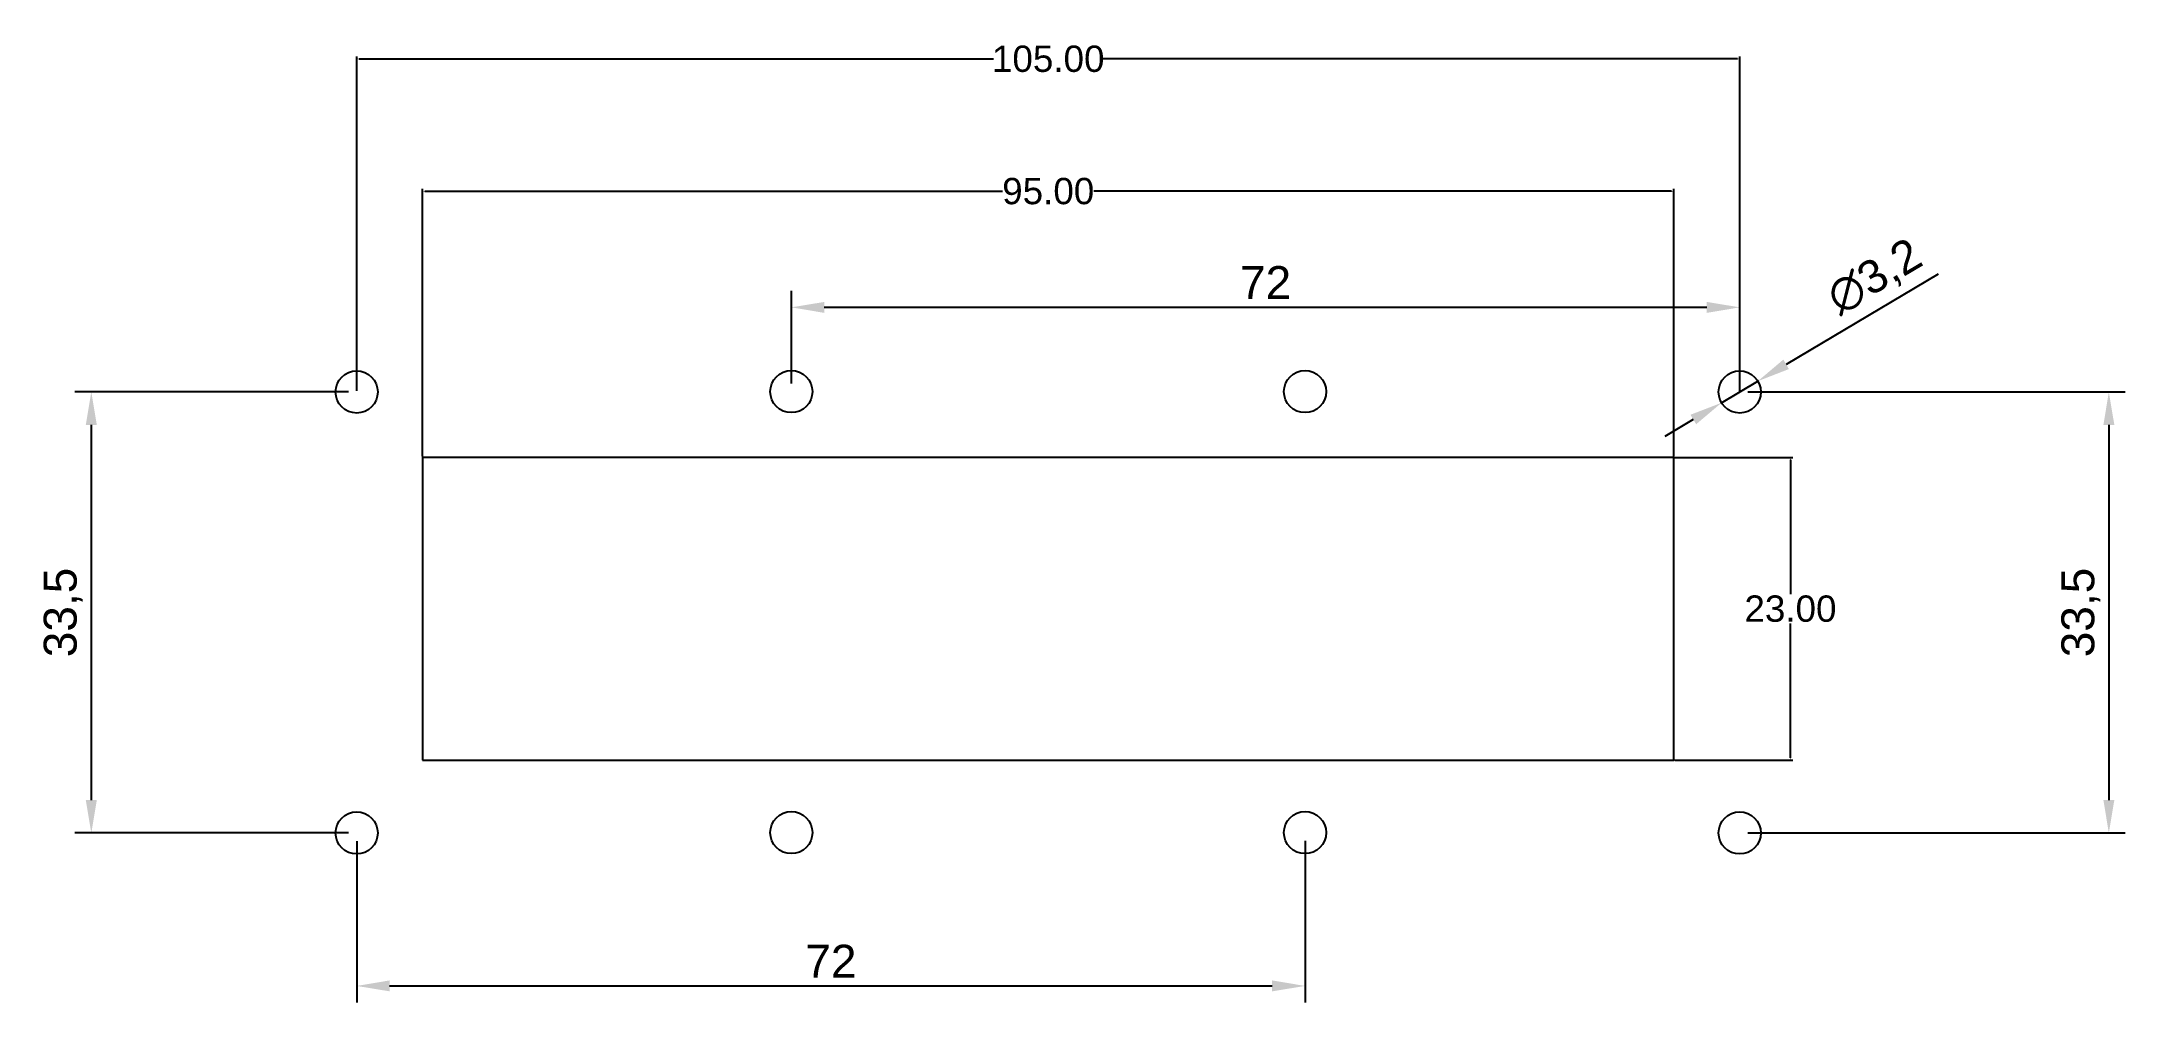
# Model space of a CAD drawing. Header units: millimetres. Extents: x 266 to 424, y 380 to 453.
import ezdxf

# ---------------------------------------------------------------- set-up
doc = ezdxf.new("R2010")
doc.units = ezdxf.units.MM
doc.styles.get("Standard").update_dxf_attribs({"font": 'arial.ttf'})
doc.dimstyles.new('ISO-25', dxfattribs={"dimtxt": 2.5, "dimasz": 2.5, "dimexe": 1.25, "dimexo": 0.625, "dimtad": 1, "dimtxsty": 'Standard', "dimcen": 2.5, "dimadec": 0, "dimazin": 0, "dimtfac": 1, "dimtmove": 0, "dimatfit": 3, "dimfxl": 1, "dimarcsym": 0})
doc.dimstyles.get("Standard").update_dxf_attribs({"dimtxt": 0.18, "dimasz": 0.18, "dimexe": 0.18, "dimexo": 0.0625, "dimgap": 0.09, "dimtad": 0, "dimtih": 1, "dimtoh": 1, "dimzin": 0, "dimdsep": 46, "dimtxsty": 'Standard', "dimcen": 0.09, "dimadec": 0, "dimazin": 0, "dimtfac": 1, "dimtofl": 0, "dimtmove": 0, "dimatfit": 3, "dimfxl": 1, "dimtolj": 1, "dimtzin": 0, "dimarcsym": 0})

# ---------------------------------------------------------------- blocks, each defined once
blk = doc.blocks.new('*D16')
at = {"color": 0, "linetype": 'Continuous', "lineweight": -2, "transparency": 16777216}
for p, q in [((294.93, 421.49), (294.93, 441.83)), ((295.11, 441.65), (338.97, 441.65)), ((389.75, 441.65), (345.89, 441.65)), ((389.93, 421.49), (389.93, 441.83))]:
    blk.add_line(p, q, dxfattribs=at)
at = {"color": 0, "linetype": 'Continuous', "transparency": 16777216}
for points in [[(295.11, 441.68), (295.11, 441.62), (294.93, 441.65)], [(389.75, 441.68), (389.75, 441.62), (389.93, 441.65)]]:
    blk.add_solid(points, dxfattribs=at)
at = {"layer": 'Defpoints', "color": 0, "linetype": 'Continuous', "transparency": 16777216}
for p in [(389.93, 441.65), (294.93, 421.43), (389.93, 421.43)]:
    blk.add_point(p, dxfattribs=at)
at = {"color": 0, "linetype": 'Continuous', "transparency": 16777216, "insert": (342.43, 441.65), "char_height": 2, "attachment_point": 5}
blk.add_mtext('\\A1;95.00', dxfattribs=at)
blk = doc.blocks.new('*D17')
at = {"color": 0, "linetype": 'Continuous', "lineweight": -2, "transparency": 16777216}
for p, q in [((389.99, 421.43), (398.96, 421.43)), ((398.78, 421.25), (398.78, 411.04)), ((398.78, 398.61), (398.78, 408.82)), ((389.99, 398.43), (398.96, 398.43))]:
    blk.add_line(p, q, dxfattribs=at)
at = {"color": 0, "linetype": 'Continuous', "transparency": 16777216}
for points in [[(398.75, 421.25), (398.81, 421.25), (398.78, 421.43)], [(398.75, 398.61), (398.81, 398.61), (398.78, 398.43)]]:
    blk.add_solid(points, dxfattribs=at)
at = {"layer": 'Defpoints', "color": 0, "linetype": 'Continuous', "transparency": 16777216}
for p in [(389.93, 421.43), (389.93, 398.43), (398.78, 398.43)]:
    blk.add_point(p, dxfattribs=at)
at = {"color": 0, "linetype": 'Continuous', "transparency": 16777216, "insert": (398.78, 409.93), "char_height": 2, "attachment_point": 5}
blk.add_mtext('\\A1;23.00', dxfattribs=at)
blk = doc.blocks.new('*D19')
at = {"color": 0, "linetype": 'Continuous', "lineweight": -2, "transparency": 16777216}
for p, q in [((289.93, 426.49), (289.93, 451.88)), ((290.11, 451.7), (338.28, 451.7)), ((394.75, 451.7), (346.57, 451.7)), ((394.93, 426.4), (394.93, 451.88))]:
    blk.add_line(p, q, dxfattribs=at)
at = {"color": 0, "linetype": 'Continuous', "transparency": 16777216}
for points in [[(290.11, 451.73), (290.11, 451.67), (289.93, 451.7)], [(394.75, 451.73), (394.75, 451.67), (394.93, 451.7)]]:
    blk.add_solid(points, dxfattribs=at)
at = {"layer": 'Defpoints', "color": 0, "linetype": 'Continuous', "transparency": 16777216}
for p in [(394.93, 451.7), (289.93, 426.43), (394.93, 426.34)]:
    blk.add_point(p, dxfattribs=at)
at = {"color": 0, "linetype": 'Continuous', "transparency": 16777216, "insert": (342.43, 451.7), "char_height": 2, "attachment_point": 5}
blk.add_mtext('\\A1;105.00', dxfattribs=at)
blk = doc.blocks.new('*D26')
at = {"color": 0, "lineweight": -2, "transparency": 16777216}
for p, q in [((409.99, 435.36), (398.45, 428.5)), ((393.55, 425.58), (396.3, 427.22)), ((391.4, 424.31), (389.25, 423.03))]:
    blk.add_line(p, q, dxfattribs=at)
at = {"color": 0, "transparency": 16777216}
for points in [[(398.24, 428.86), (398.66, 428.14), (396.3, 427.22)], [(391.19, 424.67), (391.62, 423.95), (393.55, 425.58)]]:
    blk.add_solid(points, dxfattribs=at)
at = {"layer": 'Defpoints', "color": 0, "transparency": 16777216}
for p in [(396.3, 427.22), (393.55, 425.58)]:
    blk.add_point(p, dxfattribs=at)
at = {"color": 0, "transparency": 16777216, "insert": (405.23, 435.05), "char_height": 2.5, "attachment_point": 5, "rotation": 30.7394}
blk.add_mtext('∅3,2', dxfattribs=at)
blk = doc.blocks.new('*D31')
at = {"color": 0, "lineweight": -2, "transparency": 16777216}
for p, q in [((395.55, 426.4), (424.2, 426.4)), ((422.95, 423.9), (422.95, 395.4)), ((395.55, 392.9), (424.2, 392.9))]:
    blk.add_line(p, q, dxfattribs=at)
at = {"color": 0, "transparency": 16777216}
for points in [[(422.54, 423.9), (423.37, 423.9), (422.95, 426.4)], [(422.54, 395.4), (423.37, 395.4), (422.95, 392.9)]]:
    blk.add_solid(points, dxfattribs=at)
at = {"layer": 'Defpoints', "color": 0, "transparency": 16777216}
for p in [(394.93, 426.4), (394.93, 392.9), (422.95, 392.9)]:
    blk.add_point(p, dxfattribs=at)
at = {"color": 0, "transparency": 16777216, "insert": (420.83, 409.65), "char_height": 2.5, "attachment_point": 5, "rotation": 90}
blk.add_mtext('33,5', dxfattribs=at)
blk = doc.blocks.new('*D32')
at = {"color": 0, "lineweight": -2, "transparency": 16777216}
for p, q in [((289.3, 426.4), (268.53, 426.4)), ((269.78, 423.9), (269.78, 395.4)), ((289.3, 392.9), (268.53, 392.9))]:
    blk.add_line(p, q, dxfattribs=at)
at = {"color": 0, "transparency": 16777216}
for points in [[(269.36, 423.9), (270.2, 423.9), (269.78, 426.4)], [(269.36, 395.4), (270.2, 395.4), (269.78, 392.9)]]:
    blk.add_solid(points, dxfattribs=at)
at = {"layer": 'Defpoints', "color": 0, "transparency": 16777216}
for p in [(289.93, 426.4), (269.78, 392.9), (289.93, 392.9)]:
    blk.add_point(p, dxfattribs=at)
at = {"color": 0, "transparency": 16777216, "insert": (267.65, 409.65), "char_height": 2.5, "attachment_point": 5, "rotation": 90}
blk.add_mtext('33,5', dxfattribs=at)
blk = doc.blocks.new('*D34')
at = {"color": 0, "lineweight": -2, "transparency": 16777216}
for p, q in [((289.93, 392.28), (289.93, 380.03)), ((361.93, 392.3), (361.93, 380.03)), ((292.43, 381.28), (359.43, 381.28))]:
    blk.add_line(p, q, dxfattribs=at)
at = {"color": 0, "transparency": 16777216}
for points in [[(292.43, 381.7), (292.43, 380.87), (289.93, 381.28)], [(359.43, 381.7), (359.43, 380.87), (361.93, 381.28)]]:
    blk.add_solid(points, dxfattribs=at)
at = {"layer": 'Defpoints', "color": 0, "transparency": 16777216}
for p in [(289.93, 392.9), (361.93, 392.93), (361.93, 381.28)]:
    blk.add_point(p, dxfattribs=at)
at = {"color": 0, "transparency": 16777216, "insert": (325.93, 383.16), "char_height": 2.5, "attachment_point": 5}
blk.add_mtext('72', dxfattribs=at)
blk = doc.blocks.new('*D35')
at = {"color": 0, "lineweight": -2, "transparency": 16777216}
for p, q in [((322.93, 427.05), (322.93, 434.08)), ((394.93, 427.03), (394.93, 434.08)), ((392.43, 432.83), (325.43, 432.83))]:
    blk.add_line(p, q, dxfattribs=at)
at = {"color": 0, "transparency": 16777216}
for points in [[(325.43, 433.24), (325.43, 432.41), (322.93, 432.83)], [(392.43, 433.24), (392.43, 432.41), (394.93, 432.83)]]:
    blk.add_solid(points, dxfattribs=at)
at = {"layer": 'Defpoints', "color": 0, "transparency": 16777216}
for p in [(322.93, 432.83), (322.93, 426.43), (394.93, 426.4)]:
    blk.add_point(p, dxfattribs=at)
at = {"color": 0, "transparency": 16777216, "insert": (358.93, 434.71), "char_height": 2.5, "attachment_point": 5}
blk.add_mtext('72', dxfattribs=at)

msp = doc.modelspace()

# ---------------------------------------------------------------- linework, layer by layer
at = {"color": 4, "linetype": 'Continuous'}
msp.add_lwpolyline([(294.927, 398.429), (389.927, 398.429), (389.927, 421.429), (294.927, 421.429)], close=True, dxfattribs=at)
at = {"linetype": 'Continuous'}
for centre in [(289.927, 426.403), (322.927, 426.429), (361.927, 426.429), (394.927, 426.403), (289.927, 392.903), (322.927, 392.929), (361.927, 392.929), (394.927, 392.903)]:
    msp.add_circle(centre, 1.6, dxfattribs=at)

# ---------------------------------------------------------------- dimensions: what is measured, and where the dimension line sits
for base, p1, p2, picture, middle in [((394.927, 451.701), (289.927, 426.429), (394.927, 426.339), '*D19', (342.427, 451.701)), ((389.927, 441.648), (294.927, 421.429), (389.927, 421.429), '*D16', (342.427, 441.648))]:
    dim = msp.add_linear_dim(base=base, p1=p1, p2=p2, dimstyle='Standard', override={"dimtxt": 2}, dxfattribs=at)
    dim.commit()
    dim.dimension.update_dxf_attribs({"geometry": picture, "text_midpoint": middle, "dimtype": 160})
dim = msp.add_diameter_dim_2p(p1=(393.552, 425.585), p2=(396.303, 427.22), dimstyle='ISO-25')
dim.commit()
dim.dimension.update_dxf_attribs({"geometry": '*D26', "text_midpoint": (406.334, 433.186), "dimtype": 163})
at = {"color": 3}
for base, p1, p2, picture, middle in [((322.927, 432.827), (394.927, 426.403), (322.927, 426.429), '*D35', (358.927, 434.707)), ((361.927, 381.283), (289.927, 392.903), (361.927, 392.929), '*D34', (325.927, 383.164))]:
    dim = msp.add_linear_dim(base=base, p1=p1, p2=p2, dimstyle='ISO-25', dxfattribs=at)
    dim.commit()
    dim.dimension.update_dxf_attribs({"geometry": picture, "text_midpoint": middle})
at = {"color": 1}
for base, p1, p2, picture, middle in [((269.78, 392.903), (289.927, 426.403), (289.927, 392.903), '*D32', (267.652, 409.653)), ((422.953, 392.903), (394.927, 426.403), (394.927, 392.903), '*D31', (420.826, 409.653))]:
    dim = msp.add_linear_dim(base=base, p1=p1, p2=p2, angle=90, dimstyle='ISO-25', dxfattribs=at)
    dim.commit()
    dim.dimension.update_dxf_attribs({"geometry": picture, "text_midpoint": middle})
at = {"linetype": 'Continuous'}
dim = msp.add_linear_dim(base=(398.779, 398.429), p1=(389.927, 421.429), p2=(389.927, 398.429), angle=90, dimstyle='Standard', override={"dimtxt": 2}, dxfattribs=at)
dim.commit()
dim.dimension.update_dxf_attribs({"geometry": '*D17', "text_midpoint": (398.779, 409.929), "dimtype": 160})

doc.saveas('drawing.dxf')
